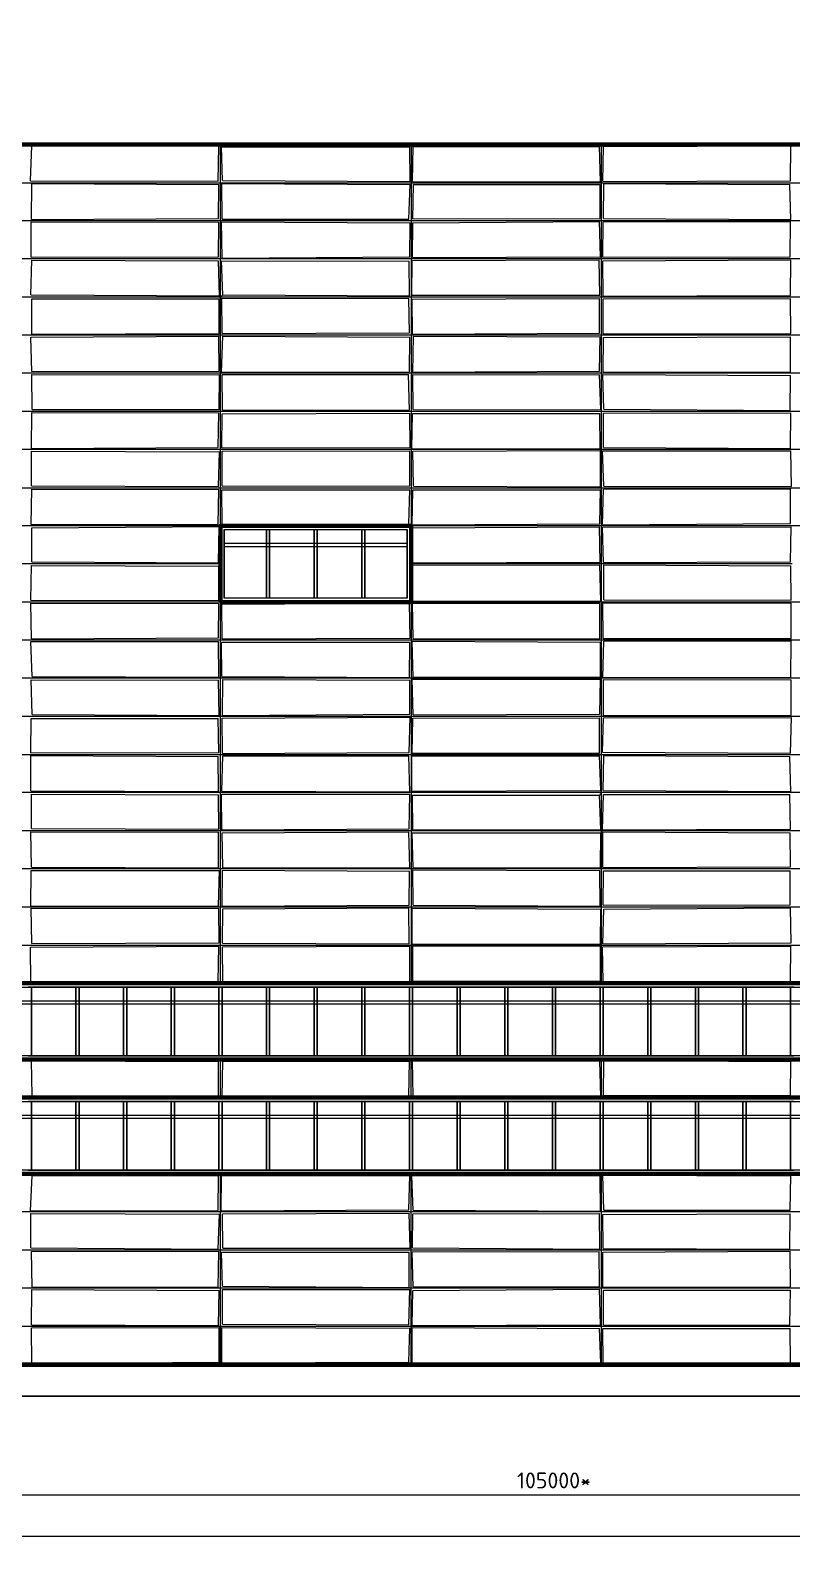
# Model space of a CAD drawing. Extents: x -50000 to 1632000, y -47600 to 308800.
# Drawn here: x 36013 to 59986, y -4550 to 43000 of the extents above; entities that cross this region are included whole.
import ezdxf

# ---------------------------------------------------------------- set-up
doc = ezdxf.new("R2010")
doc.units = 0
doc.header["$MEASUREMENT"] = 0
doc.layers.get('Defpoints').update_dxf_attribs({"color": 6})
doc.layers.add('2', color=7, linetype='Continuous')
doc.styles.get("Standard").update_dxf_attribs({"font": 'isocpeur.ttf'})
doc.dimstyles.get("Standard").update_dxf_attribs({"dimscale": 200, "dimtxt": 2.5, "dimasz": 1.5, "dimexe": 1.5, "dimexo": 5, "dimgap": 1, "dimtad": 1, "dimtoh": 1, "dimdec": 0, "dimrnd": 10, "dimzin": 0, "dimtxsty": 'Standard', "dimblk": 'OBLIQUE', "dimcen": 1, "dimdle": 1.5, "dimclrd": 256, "dimclre": 256, "dimclrt": 256, "dimadec": 0, "dimazin": 0, "dimtfac": 1, "dimtdec": 0, "dimtix": 1, "dimtmove": 0, "dimatfit": 3, "dimldrblk": 'NONE', "dimfxl": 1, "dimtolj": 1, "dimtzin": 0, "dimlwd": 18, "dimlwe": 18, "dimarcsym": 1})

# ---------------------------------------------------------------- blocks, each defined once
blk = doc.blocks.new('_Oblique')
at = {"color": 0, "linetype": 'ByBlock', "lineweight": -2}
blk.add_line((-0.5, -0.5), (0.5, 0.5), dxfattribs=at)
blk = doc.blocks.new('*D22')
at = {"layer": '2', "linetype": 'Continuous', "lineweight": 18, "transparency": 16777216}
blk.add_line((-300, -3100), (105300, -3100), dxfattribs=at)
at = {"layer": 'Defpoints', "color": 0, "linetype": 'Continuous', "transparency": 16777216}
for p in [(0, 0), (105000, 0), (105000, -3100)]:
    blk.add_point(p, dxfattribs=at)
at = {"layer": '2', "linetype": 'Continuous', "lineweight": 18, "transparency": 16777216, "xscale": 300, "yscale": 300, "zscale": 300, "rotation": 180}
blk.add_blockref('_Oblique', (0, -3100), dxfattribs=at)
at = {"layer": '2', "linetype": 'Continuous', "lineweight": 18, "transparency": 16777216, "xscale": 300, "yscale": 300, "zscale": 300}
blk.add_blockref('_Oblique', (105000, -3100), dxfattribs=at)
at = {"layer": '2', "linetype": 'Continuous', "lineweight": 18, "transparency": 16777216, "insert": (52500, -2650), "char_height": 500, "attachment_point": 5}
blk.add_mtext('\\A1;105000*', dxfattribs=at)
blk = doc.blocks.new('_None')
blk = doc.blocks.new('*D31')
at = {"layer": '2', "linetype": 'Continuous', "lineweight": 18, "transparency": 16777216}
blk.add_line((-300, -4400), (402300, -4400), dxfattribs=at)
at = {"layer": 'Defpoints', "color": 0, "linetype": 'Continuous', "transparency": 16777216}
for p in [(0, 0), (402000, 0), (402000, -4400)]:
    blk.add_point(p, dxfattribs=at)
at = {"layer": '2', "linetype": 'Continuous', "lineweight": 18, "transparency": 16777216, "xscale": 300, "yscale": 300, "zscale": 300, "rotation": 180}
blk.add_blockref('_Oblique', (0, -4400), dxfattribs=at)
at = {"layer": '2', "linetype": 'Continuous', "lineweight": 18, "transparency": 16777216, "xscale": 300, "yscale": 300, "zscale": 300}
blk.add_blockref('_Oblique', (402000, -4400), dxfattribs=at)
at = {"layer": '2', "linetype": 'Continuous', "lineweight": 18, "transparency": 16777216, "insert": (201000, -3950), "char_height": 500, "attachment_point": 5}
blk.add_mtext('\\A1;402000', dxfattribs=at)

msp = doc.modelspace()

# ---------------------------------------------------------------- linework, layer by layer
at = {"layer": '2', "color": 8, "linetype": 'Continuous', "lineweight": 13}
for p, q in [((125700, 39400), (0, 39400)), ((42000, 13000), (42000, 39400)), ((48000, 39400), (48000, 13000)), ((54000, 13000), (54000, 39400)), ((0, 38200), (125700, 38200)), ((125700, 37000), (0, 37000)), ((125700, 35800), (0, 35800)), ((125700, 34600), (0, 34600)), ((125700, 33400), (0, 33400)), ((125700, 32200), (0, 32200)), ((125700, 31000), (0, 31000)), ((125700, 29800), (0, 29800)), ((0, 28600), (125700, 28600)), ((125700, 27400), (0, 27400)), ((42000, 26200), (30000, 26200)), ((60000, 26200), (48000, 26200)), ((125700, 25000), (0, 25000)), ((125700, 23800), (0, 23800)), ((125700, 22600), (0, 22600)), ((125700, 21400), (0, 21400)), ((0, 20200), (125700, 20200)), ((125700, 19000), (0, 19000)), ((125700, 17800), (0, 17800)), ((104700, 16600), (0, 16600)), ((104700, 15400), (0, 15400)), ((0, 14200), (104700, 14200)), ((104700, 13000), (0, 13000)), ((104700, 10600), (0, 10600)), ((42000, 9400), (42000, 10600)), ((48000, 9400), (48000, 10600)), ((54000, 9400), (54000, 10600)), ((104700, 9400), (0, 9400)), ((104700, 7000), (0, 7000)), ((42000, 1000), (42000, 7000)), ((48000, 1000), (48000, 7000)), ((54000, 1000), (54000, 7000)), ((104700, 5800), (0, 5800)), ((104700, 4600), (0, 4600)), ((104700, 3400), (0, 3400)), ((104700, 2200), (0, 2200)), ((0, 1000), (104700, 1000))]:
    msp.add_line(p, q, dxfattribs=at)
at = {"layer": '2', "color": 8, "linetype": 'Continuous', "lineweight": 9}
for p, q in [((36026.3, 38255.3), (36068.7, 39358.1)), ((36068.7, 39358.1), (41945.6, 39345.4)), ((41934.2, 38250.8), (41945.6, 39345.4)), ((42033.5, 39330.1), (47967.8, 39325)), ((42069, 38271.8), (42033.5, 39330.1)), ((47968.8, 38235), (47967.8, 39325)), ((48042.9, 38242.4), (48070.6, 39339.1)), ((48070.6, 39339.1), (53937.5, 39337.3)), ((53961.7, 38225.7), (53937.5, 39337.3)), ((54043.3, 38238.1), (54061.1, 39337.5)), ((54061.1, 39337.5), (59959.9, 39359.3)), ((59942.1, 38254.9), (59959.9, 39359.3)), ((36026.3, 38255.3), (41934.2, 38250.8)), ((36048.3, 37039.9), (36067.2, 38173.9)), ((36067.2, 38173.9), (41946.3, 38143.2)), ((41944, 37070.1), (41946.3, 38143.2)), ((42041.9, 38172.9), (47974.5, 38144.7)), ((42059.1, 37056.7), (42041.9, 38172.9)), ((42069, 38271.8), (47968.8, 38235)), ((47932, 37053.2), (47974.5, 38144.7)), ((48042.9, 38242.4), (53961.7, 38225.7)), ((48061.2, 37062.4), (48073, 38148.4)), ((48073, 38148.4), (53950, 38145.4)), ((53951.3, 37073.4), (53950, 38145.4)), ((54043.3, 38238.1), (59942.1, 38254.9)), ((54062.2, 37070.3), (54071.7, 38172.8)), ((54071.7, 38172.8), (59928.6, 38145.9)), ((59957.6, 37045.2), (59928.6, 38145.9)), ((36037.7, 36966.2), (41948.7, 36961.3)), ((36046.4, 35855.3), (36037.7, 36966.2)), ((36048.3, 37039.9), (41944, 37070.1)), ((41939.1, 35865.9), (41948.7, 36961.3)), ((42034.4, 36965.6), (47968.1, 36936.1)), ((42051.3, 35829.3), (42034.4, 36965.6)), ((42059.1, 37056.7), (47932, 37053.2)), ((47967, 35869), (47968.1, 36936.1)), ((48048.2, 35840.5), (48053, 36934)), ((48053, 36934), (53928.4, 36974.6)), ((48061.2, 37062.4), (53951.3, 37073.4)), ((53964.3, 35864.1), (53928.4, 36974.6)), ((54033.8, 35856.6), (54051.7, 36963)), ((54051.7, 36963), (59943.8, 36973.4)), ((54062.2, 37070.3), (59957.6, 37045.2)), ((59933.3, 35870), (59943.8, 36973.4)), ((36028, 34665.9), (36058.5, 35759)), ((36046.4, 35855.3), (41939.1, 35865.9)), ((36058.5, 35759), (41934.8, 35735.5)), ((41972.8, 34637.7), (41934.8, 35735.5)), ((42038.5, 35735.8), (47942.6, 35726.8)), ((42073.7, 34670.6), (42038.5, 35735.8)), ((42051.3, 35829.3), (47967, 35869)), ((47950.6, 34642.7), (47942.6, 35726.8)), ((48026.7, 34658.4), (48032.7, 35753.8)), ((48032.7, 35753.8), (53925.8, 35772.4)), ((48048.2, 35840.5), (53964.3, 35864.1)), ((53946.4, 34655.3), (53925.8, 35772.4)), ((54033.8, 35856.6), (59933.3, 35870)), ((54036, 35738.6), (59951.9, 35767.3)), ((54048.5, 34627.9), (54036, 35738.6)), ((59950.5, 34646.4), (59951.9, 35767.3)), ((36028, 34665.9), (41972.8, 34637.7)), ((36061.7, 34543), (41963.3, 34549.3)), ((36062.1, 33431), (36061.7, 34543)), ((41956.5, 33447.9), (41963.3, 34549.3)), ((42000, 34600), (42073.7, 34670.6)), ((42043.6, 34568.7), (47935.2, 34551.6)), ((42055.9, 33452.9), (42043.6, 34568.7)), ((42073.7, 34670.6), (47950.6, 34642.7)), ((47947, 33472), (47935.2, 34551.6)), ((48026.7, 34658.4), (53946.4, 34655.3)), ((48039.7, 34538), (53934.9, 34549.7)), ((48049.8, 33437), (48039.7, 34538)), ((53937, 33458.7), (53934.9, 34549.7)), ((54047.9, 34542.6), (59945.8, 34555.4)), ((54050.7, 33439.8), (54047.9, 34542.6)), ((54048.5, 34627.9), (59950.5, 34646.4)), ((59960.8, 33451.1), (59945.8, 34555.4)), ((36033.7, 33333.8), (41950.5, 33365.2)), ((36059.6, 32253.4), (36033.7, 33333.8)), ((36062.1, 33431), (41956.5, 33447.9)), ((41956.2, 32268.2), (41950.5, 33365.2)), ((42035.7, 32234.1), (42071.2, 33368.7)), ((42055.9, 33452.9), (47947, 33472)), ((42071.2, 33368.7), (47963, 33333.1)), ((47951.7, 32249.8), (47963, 33333.1)), ((48049.8, 33437), (53937, 33458.7)), ((48051.9, 32239), (48074.5, 33365.6)), ((48074.5, 33365.6), (53959.2, 33347.6)), ((53936.1, 32268.7), (53959.2, 33347.6)), ((54050.1, 32245.3), (54058.7, 33326.9)), ((54050.7, 33439.8), (59960.8, 33451.1)), ((54058.7, 33326.9), (59943.8, 33349.4)), ((59946.9, 32237.3), (59943.8, 33349.4)), ((36059.6, 32253.4), (41956.2, 32268.2)), ((36062.9, 32166.4), (41969.7, 32151.4)), ((36072, 31059.3), (36062.9, 32166.4)), ((41965.8, 31057.4), (41969.7, 32151.4)), ((42035.7, 32234.1), (47951.7, 32249.8)), ((42054.7, 32164.5), (47925.7, 32165.6)), ((42064.4, 31040.3), (42054.7, 32164.5)), ((47947.7, 31037.7), (47925.7, 32165.6)), ((48051.9, 32239), (53936.1, 32268.7)), ((48055.8, 32159.6), (53934.8, 32150.2)), ((48066, 31064), (48055.8, 32159.6)), ((53970.1, 31052), (53934.8, 32150.2)), ((54042.2, 32164.9), (59944.1, 32135.7)), ((54071.8, 31068.1), (54042.2, 32164.9)), ((54050.1, 32245.3), (59946.9, 32237.3)), ((59933.7, 31025.2), (59944.1, 32135.7)), ((36051.3, 29835.7), (36065.2, 30971.5)), ((36065.2, 30971.5), (41947, 30950.8)), ((36072, 31059.3), (41965.8, 31057.4)), ((41926.8, 29861.1), (41947, 30950.8)), ((42042.8, 29858.2), (42053.3, 30927.7)), ((42053.3, 30927.7), (47966.3, 30945)), ((42064.4, 31040.3), (47947.7, 31037.7)), ((47974.1, 29867.5), (47966.3, 30945)), ((48030.6, 29837.8), (48046.6, 30930.6)), ((48046.6, 30930.6), (53948.3, 30938.5)), ((48066, 31064), (53970.1, 31052)), ((53949.9, 29825.4), (53948.3, 30938.5)), ((54058.1, 29865.3), (54061.3, 30947.7)), ((54061.3, 30947.7), (59955.1, 30953.3)), ((54071.8, 31068.1), (59933.7, 31025.2)), ((59949.8, 29833.3), (59955.1, 30953.3)), ((36051.3, 29835.7), (41926.8, 29861.1)), ((36056.7, 28658.5), (36056.9, 29746.6)), ((36056.9, 29746.6), (41966.4, 29729.8)), ((41937.3, 28632.5), (41966.4, 29729.8)), ((42042.8, 29858.2), (47974.1, 29867.5)), ((42055, 28652.5), (42058.5, 29750.6)), ((42058.5, 29750.6), (47957.9, 29758.3)), ((47962.4, 28654.4), (47957.9, 29758.3)), ((48030.6, 29837.8), (53949.9, 29825.4)), ((48054.8, 29748.4), (53967.4, 29768.3)), ((48073.4, 28647.7), (48054.8, 29748.4)), ((53962.9, 28628.7), (53967.4, 29768.3)), ((54029.7, 29757.3), (59952.4, 29761)), ((54069, 28642.4), (54029.7, 29757.3)), ((54058.1, 29865.3), (59949.8, 29833.3)), ((59972.2, 28637), (59952.4, 29761)), ((36038.8, 27441.1), (36062.2, 28553.9)), ((36056.7, 28658.5), (41937.3, 28632.5)), ((36062.2, 28553.9), (41950.9, 28547)), ((41929.3, 27440.7), (41950.9, 28547)), ((42055, 28652.5), (47962.4, 28654.4)), ((48035.1, 27435.3), (48060.1, 28535.5)), ((48060.1, 28535.5), (53965.5, 28528)), ((48073.4, 28647.7), (53962.9, 28628.7)), ((54032.4, 27426.9), (54062.4, 28556.3)), ((54062.4, 28556.3), (59948.2, 28567.3)), ((54069, 28642.4), (59972.2, 28637)), ((59947.4, 27474.2), (59948.2, 28567.3)), ((42040.7, 28528.7), (47957.5, 28529.6)), ((42051.8, 27444.2), (42040.7, 28528.7)), ((47932.5, 27459.1), (47957.5, 28529.6)), ((53947.8, 27458.2), (53965.5, 28528)), ((36038.8, 27441.1), (41929.3, 27440.7)), ((36067.2, 26264.4), (36068.8, 27331.6)), ((36068.8, 27331.6), (41964.5, 27372.7)), ((41934.8, 26231.8), (41964.5, 27372.7)), ((42051.8, 27444.2), (47932.5, 27459.1)), ((48035.1, 27435.3), (53947.8, 27458.2)), ((48041.6, 27338.2), (53933.8, 27368.2)), ((48050, 26231.4), (48041.6, 27338.2)), ((53955.8, 26257.5), (53933.8, 27368.2)), ((54031.5, 27359.3), (59970.5, 27370.5)), ((54057.2, 26244.7), (54031.5, 27359.3)), ((54032.4, 27426.9), (59947.4, 27474.2)), ((59943.7, 26270.3), (59970.5, 27370.5)), ((36067.2, 26264.4), (41934.8, 26231.8)), ((48046.7, 25040.2), (48048.5, 26159.5)), ((48048.5, 26159.5), (53948.8, 26173.2)), ((48050, 26231.4), (53955.8, 26257.5)), ((53972.9, 25028.8), (53948.8, 26173.2)), ((54057.2, 26244.7), (59943.7, 26270.3)), ((54068.8, 26166.5), (59960.9, 26144.8)), ((54070.6, 25069.3), (54068.8, 26166.5)), ((36032.8, 25058.4), (36054.5, 26145.1)), ((36054.5, 26145.1), (41952.3, 26128.8)), ((41947.8, 25047.8), (41952.3, 26128.8)), ((59962, 25056.3), (59960.9, 26144.8)), ((36032.8, 25058.4), (41947.8, 25047.8)), ((36036.4, 24963), (41946.8, 24954.2)), ((36052.4, 23844.9), (36036.4, 24963)), ((41938.2, 23872.5), (41946.8, 24954.2)), ((42043.6, 24936.1), (47950.9, 24967.5)), ((42050.5, 23837.7), (42043.6, 24936.1)), ((47974.3, 23860.6), (47950.9, 24967.5)), ((48042.9, 24967.7), (53947.6, 24961.6)), ((48063, 23850.2), (48042.9, 24967.7)), ((48046.7, 25040.2), (53972.9, 25028.8)), ((53943.6, 23841.3), (53947.6, 24961.6)), ((54036.2, 24974.3), (59964.8, 24959.4)), ((54046.8, 23849.3), (54036.2, 24974.3)), ((54070.6, 25069.3), (59962, 25056.3)), ((59969.3, 23856.4), (59964.8, 24959.4)), ((36052.4, 23844.9), (41938.2, 23872.5)), ((42050.5, 23837.7), (47974.3, 23860.6)), ((48063, 23850.2), (53943.6, 23841.3)), ((54046.8, 23849.3), (59969.3, 23856.4)), ((36028.2, 23752.7), (41942.8, 23756.9)), ((36071, 22653), (36028.2, 23752.7)), ((41953.8, 22630.4), (41942.8, 23756.9)), ((42033.7, 23739.8), (47967.4, 23732.4)), ((42049.7, 22657.8), (42033.7, 23739.8)), ((47950, 22626.2), (47967.4, 23732.4)), ((48036.3, 23764.5), (53962.8, 23738.5)), ((48064.6, 22636.9), (48036.3, 23764.5)), ((53967.2, 22635.8), (53962.8, 23738.5)), ((54039.2, 22626.7), (54070, 23767.5)), ((54070, 23767.5), (59966.2, 23774.3)), ((59957.8, 22626.6), (59966.2, 23774.3)), ((36041.2, 22548.3), (41935.9, 22542.5)), ((36069.9, 21455.3), (36041.2, 22548.3)), ((36071, 22653), (41953.8, 22630.4)), ((41958, 21426.2), (41935.9, 22542.5)), ((42049.7, 22657.8), (47950, 22626.2)), ((42067.6, 21427.2), (42073.4, 22565.2)), ((42073.4, 22565.2), (47967.6, 22539.8)), ((47957.9, 21465.2), (47967.6, 22539.8)), ((48038.4, 22574.3), (53966.4, 22568.2)), ((48067.8, 21446.3), (48038.4, 22574.3)), ((48064.6, 22636.9), (53967.2, 22635.8)), ((53945.3, 21467.3), (53966.4, 22568.2)), ((54039.2, 22626.7), (59957.8, 22626.6)), ((54058.4, 21429), (54062.9, 22558.4)), ((54062.9, 22558.4), (59963.1, 22546.6)), ((59962.8, 21442.6), (59963.1, 22546.6)), ((36069.9, 21455.3), (41958, 21426.2)), ((42067.6, 21427.2), (47957.9, 21465.2)), ((48067.8, 21446.3), (53945.3, 21467.3)), ((54058.4, 21429), (59962.8, 21442.6)), ((36034.7, 20250.3), (36041.1, 21335.6)), ((36041.1, 21335.6), (41929.6, 21330)), ((41955.1, 20259.5), (41929.6, 21330)), ((42052.5, 21341.5), (47971.8, 21374.3)), ((42070.2, 20234.4), (42052.5, 21341.5)), ((47942.5, 20262.5), (47971.8, 21374.3)), ((48041.1, 20244.8), (48053, 21347.1)), ((48053, 21347.1), (53932.9, 21351.7)), ((53935.3, 20247.8), (53932.9, 21351.7)), ((54031.6, 20274), (54054.3, 21354.9)), ((54054.3, 21354.9), (59972.5, 21364.2)), ((59947.9, 20241.7), (59972.5, 21364.2)), ((36033.1, 20164.6), (41930.9, 20133.3)), ((36034.7, 19059.2), (36033.1, 20164.6)), ((36034.7, 20250.3), (41955.1, 20259.5)), ((41936.8, 19034.2), (41930.9, 20133.3)), ((42044.1, 19047.5), (42071.1, 20157.3)), ((42070.2, 20234.4), (47942.5, 20262.5)), ((42071.1, 20157.3), (47935.4, 20162.9)), ((47967.3, 19030.7), (47935.4, 20162.9)), ((48026, 20155.3), (53928.7, 20160.1)), ((48026.2, 19048.6), (48026, 20155.3)), ((48041.1, 20244.8), (53935.3, 20247.8)), ((53973.5, 19065.3), (53928.7, 20160.1)), ((54031.6, 20274), (59947.9, 20241.7)), ((54046.4, 19062.8), (54068.8, 20171.1)), ((54068.8, 20171.1), (59926.5, 20137.9)), ((59953.9, 19038.6), (59926.5, 20137.9)), ((36034.7, 19059.2), (41936.8, 19034.2)), ((42044.1, 19047.5), (47967.3, 19030.7)), ((48026.2, 19048.6), (53973.5, 19065.3)), ((54046.4, 19062.8), (59953.9, 19038.6)), ((36049.9, 17874.1), (36055.3, 18952.9)), ((36055.3, 18952.9), (41941.2, 18927.4)), ((41953.1, 17846.1), (41941.2, 18927.4)), ((42033, 18950.9), (47967.4, 18954.5)), ((42045.6, 17826.9), (42033, 18950.9)), ((47940.3, 17864.3), (47967.4, 18954.5)), ((48050.4, 18925.8), (53930.1, 18925.4)), ((48061.2, 17831.5), (48050.4, 18925.8)), ((54000, 19000), (53930.1, 18925.4)), ((53970.4, 17825.3), (53930.1, 18925.4)), ((54025.8, 17828.7), (54056.2, 18945.9)), ((54056.2, 18945.9), (59928.5, 18939.7)), ((59945.7, 17854.4), (59928.5, 18939.7)), ((36029.2, 17762.2), (41938.6, 17754.5)), ((36055, 16655.7), (36029.2, 17762.2)), ((36049.9, 17874.1), (41953.1, 17846.1)), ((41943.7, 16635.8), (41938.6, 17754.5)), ((42045.6, 17826.9), (47940.3, 17864.3)), ((42053.7, 17738.6), (47932.1, 17764.1)), ((42071, 16630), (42053.7, 17738.6)), ((47966.5, 16635.7), (47932.1, 17764.1)), ((48035, 17735.6), (53970.6, 17736.2)), ((48070.5, 16641.6), (48035, 17735.6)), ((48061.2, 17831.5), (53970.4, 17825.3)), ((53965.6, 16633.2), (53970.6, 17736.2)), ((54025.8, 17828.7), (59945.7, 17854.4)), ((54033.6, 17766.4), (59938.3, 17735.9)), ((54034.7, 16641.4), (54033.6, 17766.4)), ((59946.2, 16666.1), (59938.3, 17735.9)), ((36055, 16655.7), (41943.7, 16635.8)), ((54034.7, 16641.4), (59946.2, 16666.1)), ((36029.9, 15430), (36040.6, 16545.2)), ((36040.6, 16545.2), (41969.7, 16552.3)), ((41943.9, 15441.1), (41969.7, 16552.3)), ((42057.1, 15431.4), (42069, 16561.4)), ((42069, 16561.4), (47956.3, 16529.2)), ((42071, 16630), (47966.5, 16635.7)), ((47938.2, 15455), (47956.3, 16529.2)), ((48055.9, 16569.4), (53943, 16549.2)), ((48067.3, 15454.9), (48055.9, 16569.4)), ((48070.5, 16641.6), (53965.6, 16633.2)), ((53958.9, 15427.7), (53943, 16549.2)), ((54044.8, 15462.8), (54057.3, 16534.8)), ((54057.3, 16534.8), (59932.6, 16536.3)), ((59930, 15463.5), (59932.6, 16536.3)), ((36029.9, 15430), (41943.9, 15441.1)), ((36039.5, 15365.7), (41947.8, 15355.9)), ((36059.7, 14247.1), (36039.5, 15365.7)), ((41955.8, 14269), (41947.8, 15355.9)), ((42057.1, 15431.4), (47938.2, 15455)), ((42067.5, 14261.3), (42073.2, 15345.3)), ((42073.2, 15345.3), (47935.1, 15371.5)), ((47946.6, 14239.6), (47935.1, 15371.5)), ((48037.9, 14236.8), (48038.6, 15366.6)), ((48038.6, 15366.6), (53974, 15328.1)), ((48067.3, 15454.9), (53958.9, 15427.7)), ((53968.5, 14234.2), (53974, 15328.1)), ((54032.9, 14246), (54069.5, 15329.3)), ((54044.8, 15462.8), (59930, 15463.5)), ((54069.5, 15329.3), (59944.2, 15369.5)), ((59965.9, 14268.9), (59944.2, 15369.5)), ((36059.7, 14247.1), (41955.8, 14269)), ((54032.9, 14246), (59965.9, 14268.9)), ((36025.2, 14134.7), (41949.4, 14163.3)), ((36029.3, 13035.6), (36025.2, 14134.7)), ((41932.4, 13051.8), (41949.4, 14163.3)), ((42062.9, 14142.9), (47964, 14167.9)), ((42071.3, 13040.3), (42062.9, 14142.9)), ((42067.5, 14261.3), (47946.6, 14239.6)), ((47960.1, 13036.9), (47964, 14167.9)), ((48037.9, 14236.8), (53968.5, 14234.2)), ((53968.7, 14157.5), (48044.8, 14162.4)), ((48044.8, 14162.4), (48045.1, 13065.4)), ((53966.8, 13074), (53968.7, 14157.5)), ((54032.3, 14142.8), (59952, 14164.8)), ((54050, 13047.5), (54032.3, 14142.8)), ((59943.3, 13063.1), (59952, 14164.8)), ((36029.3, 13035.6), (41932.4, 13051.8)), ((42071.3, 13040.3), (47960.1, 13036.9)), ((48045.1, 13065.4), (53966.8, 13074)), ((54050, 13047.5), (59943.3, 13063.1)), ((36050.2, 10553), (41936, 10541.6)), ((36069.5, 9463.6), (36050.2, 10553)), ((41937.1, 9441.8), (41936, 10541.6)), ((42055.7, 9426.6), (42073.7, 10543.5)), ((42073.7, 10543.5), (47955.6, 10551.3)), ((47927.2, 9425.1), (47955.6, 10551.3)), ((48050.6, 10568.6), (53945.9, 10552.3)), ((48070.8, 9433.8), (48050.6, 10568.6)), ((53970.7, 9437.1), (53945.9, 10552.3)), ((54061.9, 9465.1), (54073.1, 10569.2)), ((54073.1, 10569.2), (59952, 10539.4)), ((59944.1, 9470.2), (59952, 10539.4)), ((36069.5, 9463.6), (41937.1, 9441.8)), ((42055.7, 9426.6), (47927.2, 9425.1)), ((48070.8, 9433.8), (53970.7, 9437.1)), ((54061.9, 9465.1), (59944.1, 9470.2)), ((36026.2, 5834.2), (36070.7, 6938.2)), ((36070.7, 6938.2), (41942.4, 6953.1)), ((41930.3, 5847.1), (41942.4, 6953.1)), ((42026, 5831.7), (42032.6, 6935.3)), ((42032.6, 6935.3), (47966.6, 6953.8)), ((47935.9, 5870.6), (47966.6, 6953.8)), ((48029, 6942.6), (53956.6, 6949.8)), ((48062.9, 5857.7), (48029, 6942.6)), ((53967.3, 5830.1), (53956.6, 6949.8)), ((54033.8, 6959.2), (59952.6, 6941.6)), ((54066.2, 5861.6), (54033.8, 6959.2)), ((59937.8, 5854.9), (59952.6, 6941.6)), ((36026.2, 5834.2), (41930.3, 5847.1)), ((36029.6, 4670.5), (36030.1, 5749.5)), ((36030.1, 5749.5), (41973.1, 5733.9)), ((41931.2, 4633.9), (41973.1, 5733.9)), ((42026, 5831.7), (47935.9, 5870.6)), ((42068.1, 5738.2), (47942.3, 5758)), ((42072.7, 4659.2), (42068.1, 5738.2)), ((47969.9, 4660.8), (47942.3, 5758)), ((48047.8, 4669.3), (48058.7, 5745)), ((48058.7, 5745), (53928.4, 5748.1)), ((48062.9, 5857.7), (53967.3, 5830.1)), ((53945.9, 4633), (53928.4, 5748.1)), ((54041.5, 5725.3), (59933.3, 5737.6)), ((54045.7, 4650), (54041.5, 5725.3)), ((54066.2, 5861.6), (59937.8, 5854.9)), ((59926.1, 4627.5), (59933.3, 5737.6)), ((36029.6, 4670.5), (41931.2, 4633.9)), ((36054.9, 4560.3), (41948.5, 4567.3)), ((36070.6, 3430.8), (36054.9, 4560.3)), ((41926.5, 3437.3), (41948.5, 4567.3)), ((42034.9, 4532.8), (47944, 4536.7)), ((42069, 3466.8), (42034.9, 4532.8)), ((42072.7, 4659.2), (47969.9, 4660.8)), ((47937.2, 3427.1), (47944, 4536.7)), ((48040.3, 4541.2), (53926.7, 4554.8)), ((48066.1, 3440.7), (48040.3, 4541.2)), ((48047.8, 4669.3), (53945.9, 4633)), ((53938.4, 3441.9), (53926.7, 4554.8)), ((54036.7, 3435.4), (54039.7, 4531.4)), ((54039.7, 4531.4), (59930.3, 4561.5)), ((54045.7, 4650), (59926.1, 4627.5)), ((59943.7, 3449), (59930.3, 4561.5)), ((36057.7, 2246), (36064.2, 3360)), ((36064.2, 3360), (41959.4, 3333.2)), ((36070.6, 3430.8), (41926.5, 3437.3)), ((41942.4, 2229.8), (41959.4, 3333.2)), ((42065.5, 3360.7), (47964.5, 3360)), ((42067.1, 2265.5), (42065.5, 3360.7)), ((42069, 3466.8), (47937.2, 3427.1)), ((47927.9, 2249.5), (47964.5, 3360)), ((48034.2, 2228.2), (48061.6, 3333.6)), ((48061.6, 3333.6), (53931.5, 3367.1)), ((48066.1, 3440.7), (53938.4, 3441.9)), ((53964.5, 2251.4), (53931.5, 3367.1)), ((54036.7, 3435.4), (59943.7, 3449)), ((54061.8, 3335.5), (59947.3, 3339.1)), ((54062.4, 2241.2), (54061.8, 3335.5)), ((59927.6, 2245.9), (59947.3, 3339.1)), ((36048.5, 2153.9), (41960.6, 2168.1)), ((36062, 1027.7), (36048.5, 2153.9)), ((36057.7, 2246), (41942.4, 2229.8)), ((41962.3, 1074.5), (41960.6, 2168.1)), ((42041.6, 2166.3), (47960.3, 2143.5)), ((42042.2, 1056.2), (42041.6, 2166.3)), ((42067.1, 2265.5), (47927.9, 2249.5)), ((47929.2, 1068.4), (47960.3, 2143.5)), ((48033.1, 1062.5), (48033.2, 2164.5)), ((48033.2, 2164.5), (53928.5, 2130.4)), ((48034.2, 2228.2), (53964.5, 2251.4)), ((53972.2, 1052.8), (53928.5, 2130.4)), ((54038.3, 2132.6), (59936.6, 2134.8)), ((54052.7, 1025.9), (54038.3, 2132.6)), ((54062.4, 2241.2), (59927.6, 2245.9)), ((59942.8, 1063.5), (59936.6, 2134.8)), ((36062, 1027.7), (41962.3, 1074.5)), ((42042.2, 1056.2), (47929.2, 1068.4)), ((48033.1, 1062.5), (53972.2, 1052.8)), ((54052.7, 1025.9), (59942.8, 1063.5))]:
    msp.add_line(p, q, dxfattribs=at)
at = {"layer": '2', "linetype": 'Continuous', "lineweight": 20}
for p, q in [((42120, 27280), (42120, 25120)), ((42120, 25120), (42120, 27280)), ((42120, 27280), (47880, 27280)), ((43450, 27280), (43450, 25120)), ((43450, 25120), (43450, 27280)), ((43450, 27280), (43450, 25120)), ((43550, 25120), (43550, 27280)), ((43550, 27280), (43550, 25120)), ((43550, 25120), (43550, 27280)), ((44950, 27280), (44950, 25120)), ((44950, 25120), (44950, 27280)), ((44950, 27280), (44950, 25120)), ((45050, 25120), (45050, 27280)), ((45050, 27280), (45050, 25120)), ((45050, 25120), (45050, 27280)), ((46450, 27280), (46450, 25120)), ((46450, 25120), (46450, 27280)), ((46450, 27280), (46450, 25120)), ((46550, 25120), (46550, 27280)), ((46550, 27280), (46550, 25120)), ((46550, 25120), (46550, 27280)), ((47880, 25120), (47880, 27280)), ((47880, 27280), (47880, 25120)), ((42120, 26850), (47880, 26850)), ((42120, 26750), (47880, 26750)), ((47880, 25120), (42120, 25120)), ((6120, 12880), (104580, 12880)), ((36050, 12880), (35950, 12880)), ((36050, 10720), (36050, 12880)), ((37450, 12880), (36050, 12880)), ((36050, 12880), (36050, 10720)), ((36050, 10720), (36050, 12880)), ((37550, 12880), (37450, 12880)), ((37450, 12880), (37450, 10720)), ((37450, 10720), (37450, 12880)), ((37450, 12880), (37450, 10720)), ((37550, 10720), (37550, 12880)), ((38950, 12880), (37550, 12880)), ((37550, 12880), (37550, 10720)), ((37550, 10720), (37550, 12880)), ((39050, 12880), (38950, 12880)), ((38950, 12880), (38950, 10720)), ((38950, 10720), (38950, 12880)), ((38950, 12880), (38950, 10720)), ((39050, 10720), (39050, 12880)), ((40450, 12880), (39050, 12880)), ((39050, 12880), (39050, 10720)), ((39050, 10720), (39050, 12880)), ((40550, 12880), (40450, 12880)), ((40450, 12880), (40450, 10720)), ((40450, 10720), (40450, 12880)), ((40450, 12880), (40450, 10720)), ((40550, 10720), (40550, 12880)), ((40550, 12880), (40550, 10720)), ((41950, 12880), (40550, 12880)), ((40550, 10720), (40550, 12880)), ((42050, 12880), (41950, 12880)), ((41950, 12880), (41950, 10720)), ((41950, 10720), (41950, 12880)), ((41950, 12880), (41950, 10720)), ((42050, 10720), (42050, 12880)), ((42050, 12880), (42050, 10720)), ((43450, 12880), (42050, 12880)), ((42050, 10720), (42050, 12880)), ((43550, 12880), (43450, 12880)), ((43450, 12880), (43450, 10720)), ((43450, 10720), (43450, 12880)), ((43450, 12880), (43450, 10720)), ((43550, 10720), (43550, 12880)), ((43550, 12880), (43550, 10720)), ((44950, 12880), (43550, 12880)), ((43550, 10720), (43550, 12880)), ((45050, 12880), (44950, 12880)), ((44950, 12880), (44950, 10720)), ((44950, 10720), (44950, 12880)), ((44950, 12880), (44950, 10720)), ((45050, 10720), (45050, 12880)), ((46450, 12880), (45050, 12880)), ((45050, 12880), (45050, 10720)), ((45050, 10720), (45050, 12880)), ((46550, 12880), (46450, 12880)), ((46450, 12880), (46450, 10720)), ((46450, 10720), (46450, 12880)), ((46450, 12880), (46450, 10720)), ((46550, 10720), (46550, 12880)), ((47950, 12880), (46550, 12880)), ((46550, 12880), (46550, 10720)), ((46550, 10720), (46550, 12880)), ((48050, 12880), (47950, 12880)), ((47950, 12880), (47950, 10720)), ((47950, 10720), (47950, 12880)), ((47950, 12880), (47950, 10720)), ((48050, 10720), (48050, 12880)), ((49450, 12880), (48050, 12880)), ((48050, 12880), (48050, 10720)), ((48050, 10720), (48050, 12880)), ((49550, 12880), (49450, 12880)), ((49450, 12880), (49450, 10720)), ((49450, 10720), (49450, 12880)), ((49450, 12880), (49450, 10720)), ((49550, 10720), (49550, 12880)), ((50950, 12880), (49550, 12880)), ((49550, 12880), (49550, 10720)), ((49550, 10720), (49550, 12880)), ((51050, 12880), (50950, 12880)), ((50950, 12880), (50950, 10720)), ((50950, 10720), (50950, 12880)), ((50950, 12880), (50950, 10720)), ((51050, 10720), (51050, 12880)), ((51050, 12880), (51050, 10720)), ((52450, 12880), (51050, 12880)), ((51050, 10720), (51050, 12880)), ((52550, 12880), (52450, 12880)), ((52450, 12880), (52450, 10720)), ((52450, 10720), (52450, 12880)), ((52450, 12880), (52450, 10720)), ((52550, 10720), (52550, 12880)), ((53950, 12880), (52550, 12880)), ((52550, 12880), (52550, 10720)), ((52550, 10720), (52550, 12880)), ((54050, 12880), (53950, 12880)), ((53950, 12880), (53950, 10720)), ((53950, 10720), (53950, 12880)), ((53950, 12880), (53950, 10720)), ((54050, 10720), (54050, 12880)), ((55450, 12880), (54050, 12880)), ((54050, 12880), (54050, 10720)), ((54050, 10720), (54050, 12880)), ((55550, 12880), (55450, 12880)), ((55450, 12880), (55450, 10720)), ((55450, 10720), (55450, 12880)), ((55450, 12880), (55450, 10720)), ((55550, 10720), (55550, 12880)), ((56950, 12880), (55550, 12880)), ((55550, 12880), (55550, 10720)), ((55550, 10720), (55550, 12880)), ((57050, 12880), (56950, 12880)), ((56950, 12880), (56950, 10720)), ((56950, 10720), (56950, 12880)), ((56950, 12880), (56950, 10720)), ((57050, 10720), (57050, 12880)), ((57050, 12880), (57050, 10720)), ((58450, 12880), (57050, 12880)), ((57050, 10720), (57050, 12880)), ((58550, 12880), (58450, 12880)), ((58450, 12880), (58450, 10720)), ((58450, 10720), (58450, 12880)), ((58450, 12880), (58450, 10720)), ((58550, 10720), (58550, 12880)), ((59950, 12880), (58550, 12880)), ((58550, 12880), (58550, 10720)), ((58550, 10720), (58550, 12880)), ((60050, 12880), (59950, 12880)), ((59950, 12880), (59950, 10720)), ((59950, 10720), (59950, 12880)), ((59950, 12880), (59950, 10720)), ((6120, 12450), (104580, 12450)), ((6120, 12350), (104580, 12350)), ((104580, 10720), (6120, 10720)), ((35950, 10720), (36050, 10720)), ((36050, 10720), (37450, 10720)), ((37450, 10720), (37550, 10720)), ((37550, 10720), (38950, 10720)), ((38950, 10720), (39050, 10720)), ((39050, 10720), (40450, 10720)), ((40450, 10720), (40550, 10720)), ((40550, 10720), (41950, 10720)), ((41950, 10720), (42050, 10720)), ((42050, 10720), (43450, 10720)), ((43450, 10720), (43550, 10720)), ((43550, 10720), (44950, 10720)), ((44950, 10720), (45050, 10720)), ((45050, 10720), (46450, 10720)), ((46450, 10720), (46550, 10720)), ((46550, 10720), (47950, 10720)), ((47950, 10720), (48050, 10720)), ((48050, 10720), (49450, 10720)), ((49450, 10720), (49550, 10720)), ((49550, 10720), (50950, 10720)), ((50950, 10720), (51050, 10720)), ((51050, 10720), (52450, 10720)), ((52450, 10720), (52550, 10720)), ((52550, 10720), (53950, 10720)), ((53950, 10720), (54050, 10720)), ((54050, 10720), (55450, 10720)), ((55450, 10720), (55550, 10720)), ((55550, 10720), (56950, 10720)), ((56950, 10720), (57050, 10720)), ((57050, 10720), (58450, 10720)), ((58450, 10720), (58550, 10720)), ((58550, 10720), (59950, 10720)), ((59950, 10720), (60050, 10720)), ((6120, 9280), (104580, 9280)), ((36050, 9280), (35950, 9280)), ((36050, 7120), (36050, 9280)), ((37450, 9280), (36050, 9280)), ((36050, 9280), (36050, 7120)), ((36050, 7120), (36050, 9280)), ((37550, 9280), (37450, 9280)), ((37450, 9280), (37450, 7120)), ((37450, 7120), (37450, 9280)), ((37450, 9280), (37450, 7120)), ((37550, 7120), (37550, 9280)), ((38950, 9280), (37550, 9280)), ((37550, 9280), (37550, 7120)), ((37550, 7120), (37550, 9280)), ((39050, 9280), (38950, 9280)), ((38950, 9280), (38950, 7120)), ((38950, 7120), (38950, 9280)), ((38950, 9280), (38950, 7120)), ((39050, 7120), (39050, 9280)), ((40450, 9280), (39050, 9280)), ((39050, 9280), (39050, 7120)), ((39050, 7120), (39050, 9280)), ((40550, 9280), (40450, 9280)), ((40450, 9280), (40450, 7120)), ((40450, 7120), (40450, 9280)), ((40450, 9280), (40450, 7120)), ((40550, 7120), (40550, 9280)), ((41950, 9280), (40550, 9280)), ((40550, 9280), (40550, 7120)), ((40550, 7120), (40550, 9280)), ((42050, 9280), (41950, 9280)), ((41950, 9280), (41950, 7120)), ((41950, 7120), (41950, 9280)), ((41950, 9280), (41950, 7120)), ((42050, 7120), (42050, 9280)), ((43450, 9280), (42050, 9280)), ((42050, 9280), (42050, 7120)), ((42050, 7120), (42050, 9280)), ((43550, 9280), (43450, 9280)), ((43450, 9280), (43450, 7120)), ((43450, 7120), (43450, 9280)), ((43450, 9280), (43450, 7120)), ((43550, 7120), (43550, 9280)), ((43550, 9280), (43550, 7120)), ((44950, 9280), (43550, 9280)), ((43550, 7120), (43550, 9280)), ((45050, 9280), (44950, 9280)), ((44950, 9280), (44950, 7120)), ((44950, 7120), (44950, 9280)), ((44950, 9280), (44950, 7120)), ((45050, 7120), (45050, 9280)), ((46450, 9280), (45050, 9280)), ((45050, 9280), (45050, 7120)), ((45050, 7120), (45050, 9280)), ((46550, 9280), (46450, 9280)), ((46450, 9280), (46450, 7120)), ((46450, 7120), (46450, 9280)), ((46450, 9280), (46450, 7120)), ((46550, 7120), (46550, 9280)), ((47950, 9280), (46550, 9280)), ((46550, 9280), (46550, 7120)), ((46550, 7120), (46550, 9280)), ((48050, 9280), (47950, 9280)), ((47950, 9280), (47950, 7120)), ((47950, 7120), (47950, 9280)), ((47950, 9280), (47950, 7120)), ((48050, 7120), (48050, 9280)), ((49450, 9280), (48050, 9280)), ((48050, 9280), (48050, 7120)), ((48050, 7120), (48050, 9280)), ((49550, 9280), (49450, 9280)), ((49450, 9280), (49450, 7120)), ((49450, 7120), (49450, 9280)), ((49450, 9280), (49450, 7120)), ((49550, 7120), (49550, 9280)), ((50950, 9280), (49550, 9280)), ((49550, 9280), (49550, 7120)), ((49550, 7120), (49550, 9280)), ((51050, 9280), (50950, 9280)), ((50950, 9280), (50950, 7120)), ((50950, 7120), (50950, 9280)), ((50950, 9280), (50950, 7120)), ((51050, 7120), (51050, 9280)), ((52450, 9280), (51050, 9280)), ((51050, 9280), (51050, 7120)), ((51050, 7120), (51050, 9280)), ((52550, 9280), (52450, 9280)), ((52450, 9280), (52450, 7120)), ((52450, 7120), (52450, 9280)), ((52450, 9280), (52450, 7120)), ((52550, 7120), (52550, 9280)), ((53950, 9280), (52550, 9280)), ((52550, 9280), (52550, 7120)), ((52550, 7120), (52550, 9280)), ((54050, 9280), (53950, 9280)), ((53950, 9280), (53950, 7120)), ((53950, 7120), (53950, 9280)), ((53950, 9280), (53950, 7120)), ((54050, 7120), (54050, 9280)), ((54050, 9280), (54050, 7120)), ((55450, 9280), (54050, 9280)), ((54050, 7120), (54050, 9280)), ((55550, 9280), (55450, 9280)), ((55450, 9280), (55450, 7120)), ((55450, 7120), (55450, 9280)), ((55450, 9280), (55450, 7120)), ((55550, 7120), (55550, 9280)), ((56950, 9280), (55550, 9280)), ((55550, 9280), (55550, 7120)), ((55550, 7120), (55550, 9280)), ((57050, 9280), (56950, 9280)), ((56950, 9280), (56950, 7120)), ((56950, 7120), (56950, 9280)), ((56950, 9280), (56950, 7120)), ((57050, 7120), (57050, 9280)), ((58450, 9280), (57050, 9280)), ((57050, 9280), (57050, 7120)), ((57050, 7120), (57050, 9280)), ((58550, 9280), (58450, 9280)), ((58450, 9280), (58450, 7120)), ((58450, 7120), (58450, 9280)), ((58450, 9280), (58450, 7120)), ((58550, 7120), (58550, 9280)), ((59950, 9280), (58550, 9280)), ((58550, 9280), (58550, 7120)), ((58550, 7120), (58550, 9280)), ((60050, 9280), (59950, 9280)), ((59950, 9280), (59950, 7120)), ((59950, 7120), (59950, 9280)), ((59950, 9280), (59950, 7120)), ((6120, 8850), (104580, 8850)), ((6120, 8750), (104580, 8750)), ((104580, 7120), (6120, 7120)), ((35950, 7120), (36050, 7120)), ((36050, 7120), (37450, 7120)), ((37450, 7120), (37550, 7120)), ((37550, 7120), (38950, 7120)), ((38950, 7120), (39050, 7120)), ((39050, 7120), (40450, 7120)), ((40450, 7120), (40550, 7120)), ((40550, 7120), (41950, 7120)), ((41950, 7120), (42050, 7120)), ((42050, 7120), (43450, 7120)), ((43450, 7120), (43550, 7120)), ((43550, 7120), (44950, 7120)), ((44950, 7120), (45050, 7120)), ((45050, 7120), (46450, 7120)), ((46450, 7120), (46550, 7120)), ((46550, 7120), (47950, 7120)), ((47950, 7120), (48050, 7120)), ((48050, 7120), (49450, 7120)), ((49450, 7120), (49550, 7120)), ((49550, 7120), (50950, 7120)), ((50950, 7120), (51050, 7120)), ((51050, 7120), (52450, 7120)), ((52450, 7120), (52550, 7120)), ((52550, 7120), (53950, 7120)), ((53950, 7120), (54050, 7120)), ((54050, 7120), (55450, 7120)), ((55450, 7120), (55550, 7120)), ((55550, 7120), (56950, 7120)), ((56950, 7120), (57050, 7120)), ((57050, 7120), (58450, 7120)), ((58450, 7120), (58550, 7120)), ((58550, 7120), (59950, 7120)), ((59950, 7120), (60050, 7120))]:
    msp.add_line(p, q, dxfattribs=at)
at = {"layer": '2', "linetype": 'Continuous', "lineweight": 100}
msp.add_line((-8300, 1000), (414415.6, 1000), dxfattribs=at)
at = {"layer": '2'}
msp.add_line((402000, 1000), (0, 1000), dxfattribs=at)
at = {"layer": '2', "lineweight": 70}
msp.add_lwpolyline([(-300, 1000), (-300, 39400), (113700, 39400), (113700, 43000), (125700, 43000)], dxfattribs=at)
at = {"layer": '2', "linetype": 'Continuous', "lineweight": 70}
for points in [[(42000, 25000), (48000, 25000), (48000, 27400), (42000, 27400)], [(104700, 13000), (6000, 13000), (6000, 10600), (104700, 10600)]]:
    msp.add_lwpolyline(points, close=True, dxfattribs=at)
msp.add_lwpolyline([(104700, 9400), (6000, 9400), (6000, 7000), (104700, 7000)], dxfattribs=at)
at = {"layer": 'Defpoints'}
msp.add_line((1632000, 0), (-50000, 0), dxfattribs=at)

# ---------------------------------------------------------------- dimensions: what is measured, and where the dimension line sits
at = {"layer": '2', "linetype": 'Continuous', "lineweight": 18}
dim = msp.add_linear_dim(base=(105000, -3100), p1=(0, 0), p2=(105000, 0), text='<>*', dimstyle='Standard', override={"dimse1": 1, "dimse2": 1}, dxfattribs=at)
dim.commit()
dim.dimension.update_dxf_attribs({"geometry": '*D22', "text_midpoint": (52500, -2650)})
dim = msp.add_linear_dim(base=(402000, -4400), p1=(0, 0), p2=(402000, 0), dimstyle='Standard', override={"dimse1": 1, "dimse2": 1, "dimsd1": 0, "dimsd2": 0}, dxfattribs=at)
dim.commit()
dim.dimension.update_dxf_attribs({"geometry": '*D31', "text_midpoint": (201000, -3950)})

doc.saveas('drawing.dxf')
